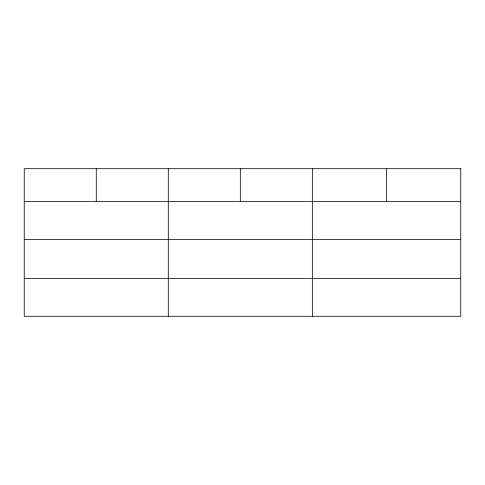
<?xml version="1.0" encoding="UTF-8"?>
<svg xmlns="http://www.w3.org/2000/svg" width="485" height="485" viewBox="0 0 485 485"><rect width="100%" height="100%" fill="white"/><g stroke="black" fill="none" stroke-linecap="round" stroke-linejoin="round"><path stroke-width="0.73" d="M24.25 201.584L460.75 201.584M24.25 239.438L460.75 239.438M24.25 278.445L460.75 278.445M386.545 168.701L386.545 201.584M312.34 168.701L312.34 316.299M240.317 168.701L240.317 201.584M168.295 168.701L168.295 316.299M96.272 168.701L96.272 201.584M460.75 168.701L24.25 168.701L24.25 316.299L460.75 316.299L460.75 168.701"/></g></svg>
